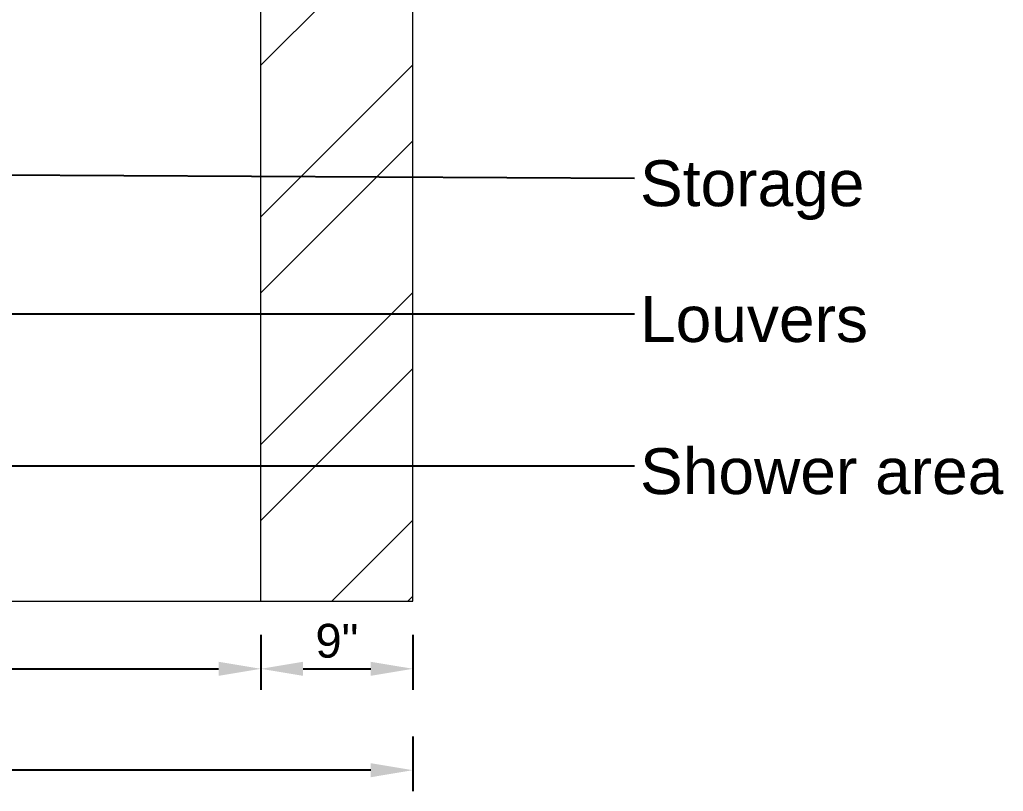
# Model space of a CAD drawing. Header units: inches. Extents: x 213 to 17763, y -4830 to 1802.
# Drawn here: x 7833.4 to 7891.6, y 1048.8 to 1094.5 of the extents above; entities that cross this region are included whole.
import ezdxf

# ---------------------------------------------------------------- set-up
doc = ezdxf.new("R2010")
doc.units = ezdxf.units.IN
doc.header["$MEASUREMENT"] = 0
doc.linetypes.add('ACAD_ISO02W100', pattern=[15, 12, -3])
doc.linetypes.add('AUDIT_D_060311083008-3', pattern=[0])
doc.layers.add('.', color=30, linetype='Continuous')
doc.styles.add('_mm text style', font='arial.ttf')
doc.styles.get("Standard").update_dxf_attribs({"font": 'arial.ttf'})
doc.dimstyles.new('ISO-25', dxfattribs={"dimtxt": 4.5, "dimasz": 2.5, "dimexe": 1.25, "dimexo": 0.625, "dimtad": 1, "dimdec": 0, "dimlunit": 4, "dimtxsty": 'Standard', "dimcen": 2.5, "dimadec": 0, "dimazin": 0, "dimtfac": 1, "dimtdec": 0, "dimtmove": 0, "dimatfit": 3, "dimfxl": 1, "dimarcsym": 0})

# ---------------------------------------------------------------- blocks, each defined once
blk = doc.blocks.new('*D55')
at = {"color": 0, "linetype": 'ACAD_ISO02W100', "lineweight": -2, "transparency": 16777216}
for p, q in [((7720.686, 1052.098), (7720.686, 1048.848)), ((7856.702, 1052.098), (7856.702, 1048.848))]:
    blk.add_line(p, q, dxfattribs=at)
at = {"color": 0, "linetype": 'AUDIT_D_060311083008-3', "lineweight": -2, "transparency": 16777216}
blk.add_line((7854.202, 1050.098), (7723.186, 1050.098), dxfattribs=at)
at = {"color": 0, "transparency": 16777216}
for points in [[(7723.186, 1050.514), (7723.186, 1049.681), (7720.686, 1050.098)], [(7854.202, 1050.514), (7854.202, 1049.681), (7856.702, 1050.098)]]:
    blk.add_solid(points, dxfattribs=at)
at = {"layer": 'Defpoints', "color": 0, "transparency": 16777216}
for p in [(7720.686, 1060.098), (7856.702, 1060.098), (7720.686, 1050.098)]:
    blk.add_point(p, dxfattribs=at)
at = {"color": 0, "lineweight": 5, "transparency": 16777216, "insert": (7788.694, 1051.727), "char_height": 2, "attachment_point": 5}
blk.add_mtext('11\'-4"', dxfattribs=at)
blk = doc.blocks.new('*D66')
at = {"color": 0, "linetype": 'ACAD_ISO02W100', "lineweight": -2, "transparency": 16777216}
for p, q in [((7809.901, 1058.098), (7809.901, 1054.848)), ((7847.702, 1058.098), (7847.702, 1054.848))]:
    blk.add_line(p, q, dxfattribs=at)
at = {"color": 0, "linetype": 'AUDIT_D_060311083008-3', "lineweight": -2, "transparency": 16777216}
blk.add_line((7812.401, 1056.098), (7845.202, 1056.098), dxfattribs=at)
at = {"color": 0, "transparency": 16777216}
for points in [[(7812.401, 1056.514), (7812.401, 1055.681), (7809.901, 1056.098)], [(7845.202, 1056.514), (7845.202, 1055.681), (7847.702, 1056.098)]]:
    blk.add_solid(points, dxfattribs=at)
at = {"layer": 'Defpoints', "color": 0, "transparency": 16777216}
for p in [(7809.901, 1060.098), (7847.702, 1060.098), (7847.702, 1056.098)]:
    blk.add_point(p, dxfattribs=at)
at = {"color": 0, "lineweight": 5, "transparency": 16777216, "insert": (7828.802, 1057.745), "char_height": 2, "attachment_point": 5}
blk.add_mtext('3\'-2"', dxfattribs=at)
blk = doc.blocks.new('*D67')
at = {"color": 0, "linetype": 'ACAD_ISO02W100', "lineweight": -2, "transparency": 16777216}
for p, q in [((7847.702, 1058.098), (7847.702, 1054.848)), ((7856.702, 1058.098), (7856.702, 1054.848))]:
    blk.add_line(p, q, dxfattribs=at)
at = {"color": 0, "linetype": 'AUDIT_D_060311083008-3', "lineweight": -2, "transparency": 16777216}
blk.add_line((7850.202, 1056.098), (7854.202, 1056.098), dxfattribs=at)
at = {"color": 0, "transparency": 16777216}
for points in [[(7850.202, 1056.514), (7850.202, 1055.681), (7847.702, 1056.098)], [(7854.202, 1056.514), (7854.202, 1055.681), (7856.702, 1056.098)]]:
    blk.add_solid(points, dxfattribs=at)
at = {"layer": 'Defpoints', "color": 0, "transparency": 16777216}
for p in [(7847.702, 1060.098), (7856.702, 1060.098), (7856.702, 1056.098)]:
    blk.add_point(p, dxfattribs=at)
at = {"color": 0, "lineweight": 5, "transparency": 16777216, "insert": (7852.202, 1057.744), "char_height": 2, "attachment_point": 5}
blk.add_mtext('9"', dxfattribs=at)

msp = doc.modelspace()

# ---------------------------------------------------------------- hatches: boundary and pattern name
at = {"layer": '.', "lineweight": 5, "true_color": 0xed1f24}
h = msp.add_hatch(dxfattribs=at)
h.set_pattern_fill('ANSI32', color=240)
h.set_pattern_definition([(45, (2618.686, 730.098), (-6.735192, 6.735192), []), (45, (2623.176, 730.098), (-6.735192, 6.735192), [])])
h.paths.add_polyline_path([(7729.686, 1174.098), (7720.686, 1174.098), (7720.686, 1060.098), (7729.686, 1060.098)])
h.paths.add_polyline_path([(7856.702, 1174.098), (7847.702, 1174.098), (7847.702, 1060.098), (7856.702, 1060.098)])

# ---------------------------------------------------------------- linework, layer by layer
at = {"lineweight": 5}
for p, q in [((7856.702, 1060.098), (7856.702, 1180.098)), ((7847.702, 1060.098), (7847.702, 1174.098)), ((7720.686, 1060.098), (7856.702, 1060.098))]:
    msp.add_line(p, q, dxfattribs=at)

# ---------------------------------------------------------------- texts
at = {"lineweight": 5, "char_height": 2.7146, "attachment_point": 1, "style": '_mm text style'}
for s, insert in [('Storage', (7870.139, 1086.185)), ('Louvers', (7870.139, 1078.15)), ('Shower area', (7870.139, 1069.15))]:
    msp.add_mtext_dynamic_manual_height_columns(s, width=64.86501, gutter_width=13.573, heights=[0], dxfattribs=dict(at, insert=insert))

# ---------------------------------------------------------------- dimensions: what is measured, and where the dimension line sits
at = {"lineweight": 5}
for base, p1, p2, picture, middle in [((7720.686, 1050.098), (7856.702, 1060.098), (7720.686, 1060.098), '*D55', (7788.694, 1051.727)), ((7847.702, 1056.098), (7809.901, 1060.098), (7847.702, 1060.098), '*D66', (7828.802, 1057.745)), ((7856.702, 1056.098), (7847.702, 1060.098), (7856.702, 1060.098), '*D67', (7852.202, 1057.744))]:
    dim = msp.add_linear_dim(base=base, p1=p1, p2=p2, dimstyle='ISO-25', override={"dimtxt": 2, "dimtmove": 1, "dimfxl": 2, "dimfxlon": 1, "dimarcsym": 2}, dxfattribs=at)
    dim.commit()
    dim.dimension.update_dxf_attribs({"geometry": picture, "text_midpoint": middle})

# ---------------------------------------------------------------- leaders
for points in [[(7809.901, 1085.439), (7869.811, 1085.133)], [(7804.566, 1077.098), (7869.811, 1077.098)], [(7757.72, 1068.098), (7869.811, 1068.098)]]:
    msp.add_leader(points, dimstyle='ISO-25', override={"dimgap": 0.625, "dimtad": 0}, dxfattribs=at)

doc.saveas('drawing.dxf')
